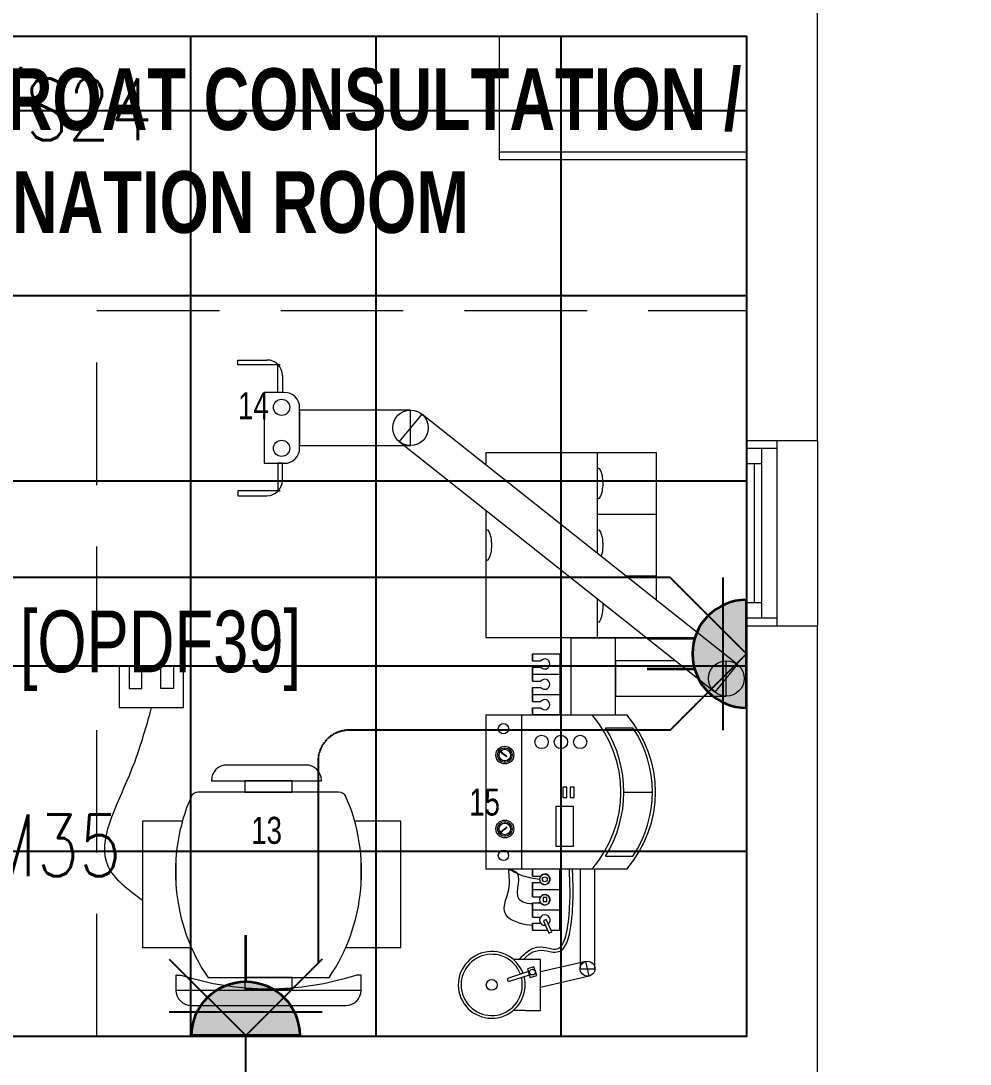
# Model space of a CAD drawing. Extents: x -178977 to 231842, y -29287 to 19916.
# Drawn here: x 46626 to 49701, y -9530 to -6150 of the extents above; entities that cross this region are included whole.
import ezdxf
from ezdxf import colors
from ezdxf.entities.mleader import LeaderData, LeaderLine
from ezdxf.enums import TextEntityAlignment as Align
from ezdxf.math import Vec2, Vec3

# ---------------------------------------------------------------- set-up
doc = ezdxf.new("R2010")
doc.units = 0
doc.header["$LTSCALE"] = 0.25
for name, pattern in [('01-First Floor-FUR$0$HIDDEN', [9.525, 6.35, -3.175]), ('DASHDOT', [25.4, 12.7, -6.35, 0, -6.35]), ('HIDDEN', [9.525, 6.35, -3.175])]:
    doc.linetypes.add(name, pattern=pattern)
for name, color, linetype, lineweight in [('01-First Floor-FUR$0$72_EGR_BASE_TEXT', 252, 'Continuous', 5), ('01-First Floor-FUR$0$72_EGR_EQP_TAG', 142, 'Continuous', 5), ('01-First Floor-FUR$0$Aluminum', 251, 'Continuous', 5), ('01-First Floor-FUR$0$LOADING', 253, 'Continuous', 5), ('01-First Floor-FUR$0$Proj', 251, 'Continuous', 5), ('01-First Floor-FUR$0$Walls', 251, 'Continuous', 5), ('E-LITE-CIRC', 6, 'Continuous', 25), ('E-LITE-CLNG-CNDT', 6, 'DASHDOT', 35), ('E-LITE-EXIT-NUMB', 6, 'Continuous', 25), ('E-POWR-FLOR-CNDT', 6, 'HIDDEN', 25), ('E-POWR-WALL @ 100', 4, 'Continuous', 35)]:
    doc.layers.add(name, color=color, linetype=linetype, lineweight=lineweight)
doc.layers.add('01-First Floor-FUR$0$FALSE CEILING', color=251, linetype='Continuous')
doc.styles.add('01-First Floor-FUR$0$X3G_ENTITY_257CFD', font='swisscl.ttf', dxfattribs={"height": 200})
doc.styles.add('01-First Floor-FUR$0$X3G_ENTITY_9EC9', font='swisscl.ttf', dxfattribs={"height": 0.2})
doc.styles.add('01-First Floor-FUR$0$X3G_ENTITY_9F38', font='swisscl.ttf', dxfattribs={"height": 0.2})
doc.styles.add('DC_SIMPLEX', font='SIMPLEX.shx', dxfattribs={"width": 0.7})

# ---------------------------------------------------------------- blocks, each defined once
blk = doc.blocks.new('01-First Floor-FUR$0$GF21027-P')
at = {"layer": '01-First Floor-FUR$0$LOADING'}
for p, q in [((0.4, 0.4), (-0.4, 0.4)), ((-0.4, 0.4), (-0.4, 0)), ((0.4, 0), (0.4, 0.4)), ((-0.4, 0.025), (0.4, 0.025)), ((-0.4, 0), (0.4, 0))]:
    blk.add_line(p, q, dxfattribs=at)
blk = doc.blocks.new('01-First Floor-FUR$0$ENT station')
at = {"layer": '01-First Floor-FUR$0$LOADING'}
for p, q in [((-664874.9, -398095.4), (-664874.9, -398080.1)), ((-664874.9, -398080.1), (-664780.5, -398080.1)), ((-664737.7, -398095.4), (-664874.9, -398095.4)), ((-664745, -398184.9), (-664745, -398095.4)), ((-664745, -398095.4), (-664737.7, -398095.4)), ((-664737.7, -398095.4), (-664737.7, -398095.4)), ((-664730.5, -398130.1), (-664730.5, -398184.9)), ((-664724.6, -398184.9), (-664789.5, -398184.9)), ((-664789.5, -398184.9), (-664789.5, -398414.8)), ((-664730.5, -398184.9), (-664745, -398184.9)), ((-664674.6, -398364.8), (-664674.6, -398234.9)), ((-664315.6, -398242.4), (-664674.6, -398242.4)), ((-664674.6, -398242.4), (-664674.6, -398357.3)), ((-664279.2, -398255.4), (-664352.1, -398344.2)), ((-664315.6, -398357.3), (-664315.6, -398242.4)), ((-663256.8, -399066.6), (-664279.2, -398255.4)), ((-664674.6, -398357.3), (-664315.6, -398357.3)), ((-664352.1, -398344.2), (-663328.2, -399156.7)), ((-664070.1, -398421.3), (-664070.1, -398379.7)), ((-664070.1, -398379.7), (-663520.1, -398379.7)), ((-663709.8, -398707.2), (-663709.8, -398379.7)), ((-663709.8, -398579.7), (-663709.8, -398379.7)), ((-663520.1, -398379.7), (-663520.1, -398857.7)), ((-664789.5, -398414.8), (-664724.6, -398414.8)), ((-664730.5, -398414.8), (-664745, -398414.8)), ((-664745, -398414.8), (-664745, -398504.2)), ((-664730.5, -398469.6), (-664730.5, -398414.8)), ((-664737.7, -398504.2), (-664874.9, -398504.2)), ((-664874.9, -398504.2), (-664874.9, -398519.6)), ((-664874.9, -398519.6), (-664780.5, -398519.6)), ((-664745, -398504.2), (-664737.7, -398504.2)), ((-664737.7, -398504.2), (-664737.7, -398504.2)), ((-664070.1, -398979.7), (-664070.1, -398568)), ((-663709.8, -398579.7), (-663520.1, -398579.7)), ((-663709.8, -398707.2), (-663709.8, -398579.7)), ((-663618.3, -398779.7), (-663520.1, -398779.7)), ((-663709.8, -398979.7), (-663709.8, -398853.9)), ((-663709.8, -398979.7), (-663709.8, -398853.9)), ((-663551.2, -398979.7), (-664070.1, -398979.7)), ((-663795.1, -399229.7), (-663795.1, -398979.7)), ((-663795.1, -398979.7), (-663551.2, -398979.7)), ((-663651.5, -399229.7), (-663651.5, -398979.7)), ((-663920.4, -399054.7), (-663920.4, -399031.7)), ((-663920.4, -399031.7), (-663831.4, -399031.7)), ((-663920.4, -399031.7), (-663920.4, -399054.7)), ((-663831.4, -399031.7), (-663831.4, -399229.7)), ((-665051.2, -399072.1), (-665259.2, -399072.1)), ((-665259.2, -399072.1), (-665259.2, -399205.7)), ((-665186.2, -399072.1), (-665227, -399072.1)), ((-665227, -399072.1), (-665227, -399143.9)), ((-665186.2, -399143.9), (-665186.2, -399072.1)), ((-665124.3, -399143.9), (-665124.3, -399072.1)), ((-665124.3, -399072.1), (-665083.4, -399072.1)), ((-665083.4, -399072.1), (-665083.4, -399143.9)), ((-665051.2, -399205.7), (-665051.2, -399072.1)), ((-663920.4, -399054.7), (-663893.3, -399054.7)), ((-663457.3, -399054.2), (-663651.5, -399054.2)), ((-663651.5, -399054.2), (-663651.5, -399169.1)), ((-663328.2, -399156.7), (-663256.8, -399066.6)), ((-663292.5, -399169.1), (-663292.5, -399054.2)), ((-663920.4, -399120.7), (-663920.4, -399074.7)), ((-663920.4, -399074.7), (-663920.4, -399097.7)), ((-663920.4, -399074.7), (-663893.3, -399074.7)), ((-663920.4, -399097.7), (-663831.4, -399097.7)), ((-663920.4, -399097.7), (-663920.4, -399120.7)), ((-663920.4, -399120.7), (-663893.3, -399120.7)), ((-663920.4, -399186.7), (-663920.4, -399140.7)), ((-663920.4, -399140.7), (-663920.4, -399163.7)), ((-663920.4, -399140.7), (-663893.3, -399140.7)), ((-665227, -399143.9), (-665186.2, -399143.9)), ((-665083.4, -399143.9), (-665124.3, -399143.9)), ((-663920.4, -399163.7), (-663831.4, -399163.7)), ((-663920.4, -399163.7), (-663920.4, -399186.7)), ((-663651.5, -399169.1), (-663292.5, -399169.1)), ((-665259.2, -399205.7), (-665051.2, -399205.7)), ((-663920.4, -399186.7), (-663893.3, -399186.7)), ((-663920.4, -399229.7), (-663920.4, -399206.7)), ((-663920.4, -399206.7), (-663920.4, -399229.7)), ((-663920.4, -399206.7), (-663893.3, -399206.7)), ((-664070.1, -399729.7), (-664070.1, -399229.7)), ((-664070.1, -399229.7), (-663615.1, -399229.7)), ((-663955.1, -399729.7), (-663955.1, -399229.7)), ((-663831.4, -399229.7), (-663920.4, -399229.7)), ((-663683.9, -399271.8), (-663595.5, -399271.8)), ((-664023.4, -399346.9), (-664027, -399343.4)), ((-664010, -399341.2), (-664010, -399336.2)), ((-664010, -399341.2), (-664010, -399336.2)), ((-663996.6, -399346.9), (-663993, -399343.4)), ((-664033.8, -399360.1), (-664028.8, -399360.1)), ((-664023.4, -399373.3), (-664027, -399376.8)), ((-664011, -399359.3), (-664023.9, -399348.5)), ((-664023.9, -399348.5), (-664019.4, -399350.3)), ((-664023.9, -399348.5), (-664021.3, -399352.7)), ((-664021.3, -399352.7), (-664011.1, -399359.4)), ((-664019.4, -399350.3), (-664010.9, -399359.2)), ((-664005.5, -399364.9), (-664009.2, -399361)), ((-664003.3, -399365.6), (-664009.1, -399360.9)), ((-664004.5, -399363.6), (-664009, -399360.7)), ((-664003.3, -399365.6), (-664005.5, -399364.9)), ((-664003.3, -399365.6), (-664004.5, -399363.6)), ((-663996.6, -399373.3), (-663993, -399376.8)), ((-663986.2, -399360.1), (-663991.2, -399360.1)), ((-664654.3, -399392.2), (-664910.6, -399392.2)), ((-664010, -399383.9), (-664010, -399378.9)), ((-664010, -399383.9), (-664010, -399378.9)), ((-664960.6, -399442.2), (-664960.6, -399443.2)), ((-664960.6, -399443.2), (-664604.3, -399443.2)), ((-664699, -399443.2), (-664852, -399443.2)), ((-664852, -399443.2), (-664852, -399480.1)), ((-664699, -399480.1), (-664699, -399443.2)), ((-664604.3, -399443.2), (-664604.3, -399442.2)), ((-663808.7, -399463.9), (-663821.9, -399463.9)), ((-663821.9, -399463.9), (-663821.9, -399497.1)), ((-663808.7, -399497.1), (-663808.7, -399463.9)), ((-663785.4, -399463.9), (-663798.7, -399463.9)), ((-663798.7, -399463.9), (-663798.7, -399497.1)), ((-663785.4, -399497.1), (-663785.4, -399463.9)), ((-664547.4, -399480.1), (-665003.6, -399480.1)), ((-664852, -399480.1), (-664699, -399480.1)), ((-663821.9, -399497.1), (-663808.7, -399497.1)), ((-663798.7, -399497.1), (-663785.4, -399497.1)), ((-663624.3, -399479.7), (-663532, -399479.7)), ((-663787.1, -399527.1), (-663845.2, -399527.1)), ((-663845.2, -399527.1), (-663845.2, -399655)), ((-663787.1, -399655), (-663787.1, -399527.1)), ((-665054.4, -399573.6), (-665183.3, -399573.6)), ((-665183.3, -399573.6), (-665183.3, -399983.4)), ((-664347, -399573.6), (-664496.7, -399573.6)), ((-664347, -399983.4), (-664347, -399573.6)), ((-664010, -399575.6), (-664010, -399580.6)), ((-664010, -399575.6), (-664010, -399580.6)), ((-664033.8, -399599.4), (-664028.8, -399599.4)), ((-664023.4, -399586.2), (-664027, -399582.7)), ((-664023.4, -399612.6), (-664027, -399616.1)), ((-664011, -399600.2), (-664023.9, -399611)), ((-664023.9, -399611), (-664021.3, -399606.8)), ((-664023.9, -399611), (-664019.4, -399609.2)), ((-664021.3, -399606.8), (-664011.1, -399600.1)), ((-664019.4, -399609.2), (-664010.9, -399600.3)), ((-664005.5, -399594.6), (-664009.2, -399598.5)), ((-664003.3, -399593.9), (-664009.1, -399598.6)), ((-664004.5, -399595.9), (-664009, -399598.8)), ((-664003.3, -399593.9), (-664005.5, -399594.6)), ((-664003.3, -399593.9), (-664004.5, -399595.9)), ((-663996.6, -399586.2), (-663993, -399582.7)), ((-663996.6, -399612.6), (-663993, -399616.1)), ((-663986.2, -399599.4), (-663991.2, -399599.4)), ((-664010, -399618.3), (-664010, -399623.3)), ((-664010, -399618.3), (-664010, -399623.3)), ((-663845.2, -399655), (-663787.1, -399655)), ((-665075.5, -399696.6), (-665075.5, -399780.1)), ((-664475.5, -399780.1), (-664475.5, -399696.6)), ((-663683.9, -399687.7), (-663595.5, -399687.7)), ((-663615.1, -399729.7), (-664070.1, -399729.7)), ((-663831.4, -399729.7), (-663920.4, -399729.7)), ((-663920.4, -399729.7), (-663920.4, -399752.7)), ((-663920.4, -399752.7), (-663920.4, -399729.7)), ((-663831.4, -399927.8), (-663831.4, -399729.7)), ((-663766.2, -399729.7), (-663766.2, -400052.2)), ((-663718.1, -400052.2), (-663718.1, -399729.7)), ((-663920.4, -399752.7), (-663893.3, -399752.7)), ((-663920.4, -399772.7), (-663920.4, -399818.8)), ((-663920.4, -399795.7), (-663920.4, -399772.7)), ((-663920.4, -399772.7), (-663893.3, -399772.7)), ((-663920.4, -399795.7), (-663831.4, -399795.7)), ((-663920.4, -399818.8), (-663920.4, -399795.7)), ((-663920.4, -399818.8), (-663893.3, -399818.8)), ((-663920.4, -399838.8), (-663920.4, -399884.8)), ((-663920.4, -399861.8), (-663920.4, -399838.8)), ((-663920.4, -399838.8), (-663893.3, -399838.8)), ((-663873.7, -399821.4), (-663885.8, -399821.4)), ((-663885.8, -399821.4), (-663885.8, -399834.6)), ((-663885.8, -399834.6), (-663873.7, -399834.6)), ((-663873.7, -399834.6), (-663873.7, -399821.4)), ((-663920.4, -399861.8), (-663831.4, -399861.8)), ((-663920.4, -399884.8), (-663920.4, -399861.8)), ((-663920.4, -399884.8), (-663893.3, -399884.8)), ((-663920.4, -399904.8), (-663920.4, -399927.8)), ((-663920.4, -399927.8), (-663920.4, -399904.8)), ((-663920.4, -399904.8), (-663893.3, -399904.8)), ((-663875.7, -399892.7), (-663885, -399896.8)), ((-663885, -399896.8), (-663867, -399936.9)), ((-663857.7, -399932.8), (-663875.7, -399892.7)), ((-663920.4, -399927.8), (-663871.1, -399927.8)), ((-663867, -399936.9), (-663857.7, -399932.8)), ((-663859.9, -399927.8), (-663831.4, -399927.8)), ((-665183.3, -399983.4), (-665025.7, -399983.4)), ((-664525.3, -399983.4), (-664347, -399983.4)), ((-663944.3, -400022), (-663982.7, -400022)), ((-663894.5, -400022), (-663944.3, -400022)), ((-663915.6, -400046.1), (-663936.6, -400052.9)), ((-663936.6, -400052.9), (-663927.6, -400080.7)), ((-663906.6, -400073.8), (-663915.6, -400046.1)), ((-663894.5, -400187.3), (-663894.5, -400022)), ((-663747.6, -400028.8), (-663894.5, -400062.7)), ((-663766.2, -400052.2), (-663718.1, -400052.2)), ((-663736.7, -400075.7), (-663747.6, -400028.8)), ((-665075.7, -400072.6), (-665075.7, -400121.3)), ((-665075.7, -400072.6), (-665059.7, -400072.6)), ((-664972.6, -400080.1), (-664578.4, -400080.1)), ((-664699, -400080.1), (-664852, -400080.1)), ((-664852, -400080.1), (-664852, -400117)), ((-664699, -400117), (-664699, -400080.1)), ((-664475.3, -400072.6), (-664491.3, -400072.6)), ((-664475.3, -400121.3), (-664475.3, -400072.6)), ((-663933.8, -400061.7), (-663998.1, -400082.6)), ((-663994.8, -400092.7), (-663930.5, -400071.9)), ((-663930.5, -400071.9), (-663933.8, -400061.7)), ((-663927.6, -400080.7), (-663906.6, -400073.8)), ((-663894.5, -400112.1), (-663736.7, -400075.7)), ((-664852, -400117), (-664699, -400117)), ((-665075.7, -400122), (-664475.3, -400122)), ((-665025.7, -400171.3), (-664525.3, -400171.3)), ((-663944.3, -400187.3), (-663982.7, -400187.3)), ((-663944.3, -400187.3), (-663894.5, -400187.3))]:
    blk.add_line(p, q, dxfattribs=at)
at = {"layer": '01-First Floor-FUR$0$LOADING', "color": 8, "linetype": '01-First Floor-FUR$0$HIDDEN', "ltscale": 250}
blk.add_lwpolyline([(-663227.3, -397919.4), (-663227.3, -400271.3), (-665331.2, -400271.3), (-665331.2, -397919.4)], close=True, dxfattribs=at)
at = {"layer": '01-First Floor-FUR$0$LOADING'}
for centre, radius in [((-664733.2, -398233.4), 26.3), ((-664315.6, -398299.8), 57.5), ((-664733.2, -398366.2), 26.3), ((-663292.5, -399111.7), 57.5), ((-664014.6, -399274.5), 16.6), ((-663890.8, -399317.5), 21.6), ((-663828.4, -399317.5), 21.6), ((-663765.9, -399317.5), 21.6), ((-664010, -399360.1), 28.8), ((-664010, -399360.1), 23.8), ((-664010, -399360.1), 18.8), ((-664010, -399360.1), 1.24), ((-664010, -399360.1), 1.24), ((-664010, -399599.4), 28.8), ((-664010, -399599.4), 23.8), ((-664010, -399599.4), 18.8), ((-664010, -399599.4), 1.24), ((-664010, -399599.4), 1.24), ((-664014.6, -399685), 16.6), ((-663880.4, -399762.7), 7.82), ((-663742.2, -400052.2), 24.1), ((-663742.2, -400052.2), 24.1), ((-664052.5, -400104.6), 17.5), ((-663920.6, -400063), 9.25)]:
    blk.add_circle(centre, radius, dxfattribs=at)
for centre, radius, start, end in [((-664780.5, -398130.1), 50, 0, 90), ((-664724.6, -398234.9), 50, 0, 90), ((-664724.6, -398364.8), 50, 270, 0), ((-664780.5, -398469.6), 50, 270, 0), ((-663880.4, -399064.7), 16.3, 217.727, 142.273), ((-663880.4, -399130.7), 16.3, 217.727, 142.273), ((-663880.4, -399196.7), 16.3, 217.727, 142.273), ((-664016.7, -399479.7), 382.4, 319.1751, 40.8249), ((-663904.4, -399479.7), 382.4, 319.1751, 40.8249), ((-664016.7, -399479.7), 392.4, 327.9999, 32.0001), ((-663904.4, -399479.7), 372.4, 326.0561, 33.9439), ((-664910.6, -399442.2), 50, 90, 180), ((-664654.3, -399442.2), 50, 0, 90), ((-664465.1, -399738.3), 611.8, 156.5793, 213.9579), ((-665003.6, -399505.1), 25, 90, 156.5793), ((-665085.9, -399738.3), 611.8, 326.0421, 23.4207), ((-664547.4, -399505.1), 25, 23.4207, 90), ((-663880.4, -399762.7), 17.2, 311.3679, 277.0514), ((-663880.4, -399762.7), 16.3, 217.727, 142.273), ((-663880.4, -399828.8), 17.2, 311.3679, 277.0514), ((-663880.4, -399828.8), 16.3, 217.727, 142.273), ((-663880.4, -399894.8), 17.2, 311.3679, 277.0514), ((-663880.4, -399894.8), 16.3, 217.727, 276.0827), ((-664052.5, -400104.6), 108.2, 20.2012, 14.5392), ((-664052.5, -400104.6), 99.2, 20.402, 14.2256), ((-664775.5, -399184.4), 932.5, 252.2567, 287.7433), ((-663996.4, -400087.7), 5.34, 107.9897, 287.9897), ((-665025.7, -400121.3), 50, 180, 270), ((-664525.3, -400121.3), 50, 270, 0)]:
    blk.add_arc(centre, radius, start, end, dxfattribs=at)
at = {"layer": '01-First Floor-FUR$0$LOADING', "extrusion": (0, 0, -1)}
for centre, start_param, end_param in [((-663709.8, -398479.7), 0, 3.141593), ((-664070.1, -398679.7), 0, 3.141593), ((-663709.8, -398679.7), 0, 2.380645), ((-663709.8, -398879.7), 1.314296, 3.141593)]:
    blk.add_ellipse(centre, major_axis=(0, 50.7), ratio=0.333332, start_param=start_param, end_param=end_param, dxfattribs=at)
at = {"layer": '01-First Floor-FUR$0$LOADING'}
for points, knots in [([(-665155.2, -399205.7), (-665174.9, -399277.4), (-665220.1, -399441.7), (-665365.7, -399697), (-665230.1, -399796.1), (-665183.3, -399830.3)], [0, 0, 0, 0, 0.2328437, 0.5330093, 0.6912014, 0.6912014, 0.6912014, 0.6912014]), ([(-663920.4, -399911.9), (-663945.4, -399911.6), (-664039.9, -399885.4), (-663987.1, -399801.2), (-663996.6, -399751.5), (-663997.1, -399729.7)], [0.0432729, 0.0432729, 0.0432729, 0.0432729, 0.1023316, 0.1931304, 0.2585477, 0.2585477, 0.2585477, 0.2585477]), ([(-663920.4, -399841.9), (-663931.1, -399842.1), (-663996.8, -399833.4), (-663940.9, -399746), (-663986.3, -399732.9), (-663997.1, -399729.7)], [0.0329912, 0.0329912, 0.0329912, 0.0329912, 0.0543483, 0.1505593, 0.180495, 0.180495, 0.180495, 0.180495]), ([(-663897.6, -399762.7), (-663915.5, -399760.2), (-663950.7, -399755.1), (-663981.8, -399738.1), (-663997.1, -399729.7)], [0, 0, 0, 0, 0.0539016, 0.1055574, 0.1055574, 0.1055574, 0.1055574]), ([(-663962.9, -400022), (-663952.1, -400009.9), (-663940.6, -399998.2), (-663898.1, -399972.5), (-663869.3, -399986.5), (-663833.8, -399990.9), (-663824.6, -399980.5), (-663808.5, -399937.5), (-663804.3, -399907.3), (-663796.9, -399818.3), (-663798.9, -399773.8), (-663800.7, -399730)], [0.048018, 0.048018, 0.048018, 0.048018, 0.0744053, 0.0744053, 0.1474121, 0.1474121, 0.2165982, 0.2165982, 0.2857843, 0.2857843, 0.4321683, 0.4321683, 0.4321683, 0.4321683]), ([(-663949.3, -400022), (-663947, -400019.5), (-663944.6, -400017.1), (-663913.4, -399986.1), (-663887.9, -399991), (-663849.3, -399999.9), (-663833.3, -399999.7), (-663811.9, -399978), (-663805.4, -399960.6), (-663792.8, -399906.6), (-663790.4, -399866.5), (-663788.2, -399802.2), (-663788.9, -399774.8), (-663790.2, -399742.1), (-663790.5, -399735.8), (-663790.7, -399729.5)], [0.0525518, 0.0525518, 0.0525518, 0.0525518, 0.0586331, 0.0586331, 0.1331523, 0.1331523, 0.1849884, 0.1849884, 0.2368244, 0.2368244, 0.3240068, 0.3240068, 0.4111891, 0.4111891, 0.4321683, 0.4321683, 0.4321683, 0.4321683])]:
    blk.add_open_spline(points, degree=3, knots=knots, dxfattribs=at)
for points in [[(-663896.3, -399835.4), (-663897.2, -399836.7), (-663898.8, -399837.8), (-663901.1, -399838.8)], [(-663895.5, -399903), (-663895.6, -399903.6), (-663895.8, -399904.2), (-663896.1, -399904.8)]]:
    blk.add_open_spline(points, degree=3, dxfattribs=at)
blk = doc.blocks.new('01-First Floor-FUR')
at = {"layer": '01-First Floor-FUR$0$Aluminum'}
for p, q in [((48976, -8110), (48976, -7510)), ((49076, -7535), (48976, -7535)), ((49026, -8085), (49026, -7535)), ((49076, -8110), (49076, -7510)), ((49026, -7585), (48976, -7585)), ((49001, -7585), (49001, -8035)), ((49026, -8035), (48976, -8035)), ((49076, -8085), (48976, -8085))]:
    blk.add_line(p, q, dxfattribs=at)
at = {"layer": '01-First Floor-FUR$0$FALSE CEILING', "linetype": 'Continuous'}
for p, q in [((47176, -9440), (47176, -6200)), ((47776, -9440), (47776, -6200)), ((48376, -9440), (48376, -6200)), ((44776, -6440), (48976, -6440)), ((44776, -7040), (48976, -7040)), ((44776, -7640), (48976, -7640)), ((44776, -8240), (48976, -8240)), ((44776, -8840), (48976, -8840))]:
    blk.add_line(p, q, dxfattribs=at)
at = {"layer": '01-First Floor-FUR$0$FALSE CEILING'}
blk.add_lwpolyline([(44776, -6200), (48976, -6200), (48976, -9440), (44776, -9440)], close=True, dxfattribs=at)
at = {"layer": '01-First Floor-FUR$0$Proj', "linetype": '01-First Floor-FUR$0$HIDDEN'}
blk.add_line((49206, -7510), (49206, -8110), dxfattribs=at)
at = {"layer": '01-First Floor-FUR$0$Walls'}
for p, q in [((49206, -7510), (49206, -5553.4)), ((48976, -6200), (44776, -6200)), ((48976, -7510), (48976, -6200)), ((48976, -7510), (49206, -7510)), ((48976, -9440), (48976, -8110)), ((48976, -8110), (49206, -8110)), ((49206, -10060), (49206, -8110)), ((48976, -9440), (44776, -9440))]:
    blk.add_line(p, q, dxfattribs=at)
at = {"layer": '01-First Floor-FUR$0$LOADING', "color": 1, "xscale": -1000, "yscale": 1000, "zscale": 1000, "rotation": 359.9999999790884}
blk.add_blockref('01-First Floor-FUR$0$GF21027-P', (48576, -6600, -0.1), dxfattribs=at)
at = {"layer": '01-First Floor-FUR$0$LOADING'}
blk.add_blockref('01-First Floor-FUR$0$ENT station', (712203.3, 390831.3, -0.1), dxfattribs=at)
at = {"layer": '01-First Floor-FUR$0$72_EGR_BASE_TEXT', "insert": (47012.4, -6303.6, -0.1), "char_height": 200, "width": 4223.97, "attachment_point": 2, "style": '01-First Floor-FUR$0$X3G_ENTITY_9EC9'}
blk.add_mtext('{\\fSwis721 LtCn BT|b1|i0|c0|p34;EAR, NOSE, THROAT CONSULTATION / EXAMINATION ROOM}', dxfattribs=at)
at = {"layer": '01-First Floor-FUR$0$72_EGR_BASE_TEXT', "insert": (47077.7, -8060.5, 0), "char_height": 200, "attachment_point": 2, "style": '01-First Floor-FUR$0$X3G_ENTITY_9F38'}
blk.add_mtext('[OPDF39]', dxfattribs=at)
at = {"layer": '01-First Floor-FUR$0$72_EGR_EQP_TAG', "char_height": 87.47, "attachment_point": 2, "style": '01-First Floor-FUR$0$X3G_ENTITY_257CFD'}
for s, insert in [('14', (47378.6, -7353.1, -0.1)), ('15', (48127.7, -8637.2, -0.1)), ('13', (47421.5, -8728.8, -0.1))]:
    blk.add_mtext(s, dxfattribs=dict(at, insert=insert))
blk = doc.blocks.new('*U150')
h = blk.add_hatch(color=253)
edge = h.paths.add_edge_path()
edge.add_line((-1.75, 0), (1.75, 0))
edge.add_arc((0, 0), 1.75, 180, 360, ccw=False)
for p, q in [((-0.5, -1.677), (-0.5, -3.211)), ((0.5, -1.677), (0.5, -3.211))]:
    blk.add_line(p, q)
blk.add_lwpolyline([(-1.75, 0, 1), (1.75, 0)], format="xyb", close=True)
at = {"layer": 'Defpoints'}
for p, q in [((-2.475, -2.475), (0, 0)), ((2.475, -2.475), (0, 0)), ((2.475, -0.758), (-2.475, -0.758))]:
    blk.add_line(p, q, dxfattribs=at)
at = {"layer": 'E-LITE-EXIT-NUMB', "style": 'DC_SIMPLEX', "width": 0.7, "flags": 8}
blk.add_attdef('TYPE', text='', height=2, rotation=360, dxfattribs=at).set_placement((-2.682, 5.238), align=Align.RIGHT)
blk.add_attdef('CIRCUIT', (2.682, 5.238), '', height=2, rotation=360, dxfattribs=at)
blk = doc.blocks.new('*U147')
h = blk.add_hatch(color=253)
edge = h.paths.add_edge_path()
edge.add_line((-1.75, 0), (1.75, 0))
edge.add_arc((0, 0), 1.75, 180, 360, ccw=False)
blk.add_line((0, -1.75), (0, -3.25))
blk.add_lwpolyline([(-1.75, 0, 1), (1.75, 0)], format="xyb", close=True)
at = {"layer": 'Defpoints'}
for p, q in [((-2.475, -2.475), (0, 0)), ((2.475, -2.475), (0, 0)), ((2.475, -0.758), (-2.475, -0.758))]:
    blk.add_line(p, q, dxfattribs=at)
at = {"layer": 'E-LITE-EXIT-NUMB', "style": 'DC_SIMPLEX', "width": 0.7, "flags": 8}
blk.add_attdef('TYPE', text='', height=2, rotation=360, dxfattribs=at).set_placement((-2.682, 5.238), align=Align.RIGHT)
blk.add_attdef('CIRCUIT', (2.682, 5.238), '', height=2, rotation=360, dxfattribs=at)
blk = doc.blocks.new('ARR0W')
at = {"color": 45}
blk.add_ellipse((0, 0), major_axis=(0.4, 0), ratio=0.4, dxfattribs=at)
at = {"color": 45, "ltscale": 0.5}
blk.add_solid([(-1.4, 0.167), (-0.4, 0), (-1.4, -0.167)], dxfattribs=at)

msp = doc.modelspace()

# ---------------------------------------------------------------- linework, layer by layer
at = {"layer": 'E-POWR-FLOR-CNDT'}
for points in [[(48852.3, -8076.9), (48728.5, -7953.2), (45123.5, -7953.2, -0.414214), (45023.5, -7853.2), (45023.5, -7286.7), (44899.7, -7162.9)], [(48838.9, -8337.8), (48728.5, -8448.2), (47688.3, -8448.2, 0.414214), (47588.3, -8548.2), (47588.3, -9203.2), (47477.6, -9313.9)], [(44899.7, -10963.9), (45023.5, -10840.1), (47253.9, -10840.1, 0.414214), (47353.9, -10740.1), (47353.9, -9437.6)]]:
    msp.add_lwpolyline(points, format="xyb", dxfattribs=at)

# ---------------------------------------------------------------- block references
at = {"layer": 'E-LITE-CLNG-CNDT'}
msp.add_blockref('01-First Floor-FUR', (0, 0), dxfattribs=at)
at = {"layer": 'E-POWR-WALL @ 100', "yscale": 100, "zscale": 100}
for name, p, xscale, rotation in [('*U150', (48976, -8200.7), 100, 270), ('*U147', (47353.9, -9437.6), -100, 180)]:
    msp.add_blockref(name, p, dxfattribs=dict(at, xscale=xscale, rotation=rotation))

# ---------------------------------------------------------------- leaders
at = {"layer": 'E-LITE-CIRC'}
ml = msp.add_multileader_mtext('Standard', dxfattribs=at)
ml.set_content('{\\Fdc_el_romans|c0;\\W0.8;TO\\Fromans|c0; \\Fsimplex|c0;UPP-F1/S24}', color=256, style='DC_SIMPLEX')
ml.set_leader_properties()
ml.set_arrow_properties(name='ARR0W')
ml.build(insert=Vec2(0, 0))
ml.multileader.update_dxf_attribs({"dogleg_length": 200, "arrow_head_size": 140, "scale": 100})
ctx = ml.context
ctx.base_point, ctx.scale, ctx.char_height, ctx.arrow_head_size, ctx.landing_gap_size, ctx.plane_origin, ctx.plane_x_axis, ctx.plane_y_axis = Vec3(45065.3, -6470.1, 0), 100, 200, 140, 140, Vec3(61787.7, -13615.6, 0), Vec3(1, 0.000001, 0), Vec3(-0.000001, 1, 0)
notes = []
notes.append((ctx, [(0, (1, 1, 0), (44956.5, -6470.1, 0), (1, 0.000001, 0), 108.8, [(0, [(44722.5, -7039.2, 0)], 0, [])])]))
ctx.mtext.insert, ctx.mtext.text_direction, ctx.mtext.rotation, ctx.mtext.flow_direction = Vec3(45205.3, -6336.8, 0), Vec3(1, 0.000001, 0), 0.000001, 5
ml = msp.add_multileader_mtext('Standard', dxfattribs=at)
ml.set_content('{\\Fdc_el_romans|c0;\\W0.8;TO\\Fromans|c0; \\Fsimplex|c0;PP-\\Fdc_el_romans|c0;F1\\Fsimplex|c0;/M35}', color=256, style='DC_SIMPLEX')
ml.set_leader_properties()
ml.set_arrow_properties(name='ARR0W')
ml.build(insert=Vec2(0, 0))
ml.multileader.update_dxf_attribs({"dogleg_length": 200, "arrow_head_size": 140, "scale": 100})
ctx = ml.context
ctx.base_point, ctx.scale, ctx.char_height, ctx.arrow_head_size, ctx.landing_gap_size, ctx.plane_origin, ctx.plane_x_axis, ctx.plane_y_axis = Vec3(45098.6, -8854.7), 100, 200, 140, 140, Vec3(57218.8, -13698.4), Vec3(1, 0.000001, 0), Vec3(-0.000001, 1, 0)
notes.append((ctx, [(0, (1, 1, 0), (44989.8, -8854.7), (1, 0.000001, 0), 108.8, [(0, [(44701, -8210.5)], 0, [])])]))
ctx.mtext.insert, ctx.mtext.text_direction, ctx.mtext.rotation, ctx.mtext.flow_direction = Vec3(45238.6, -8721.3), Vec3(1, 0.000001, 0), 0.000001, 5
ml = msp.add_multileader_mtext('Standard', dxfattribs=at)
ml.set_content('{\\Fdc_el_romans|c0;\\W0.8;TO\\Fromans|c0; \\Fsimplex|c0;PP-\\Fdc_el_romans|c0;F1\\Fsimplex|c0;/M24}', color=256, style='DC_SIMPLEX')
ml.set_leader_properties()
ml.set_arrow_properties(name='ARR0W')
ml.build(insert=Vec2(0, 0))
ml.multileader.update_dxf_attribs({"dogleg_length": 200, "arrow_head_size": 140, "scale": 100})
ctx = ml.context
ctx.base_point, ctx.scale, ctx.char_height, ctx.arrow_head_size, ctx.landing_gap_size, ctx.plane_origin, ctx.plane_x_axis, ctx.plane_y_axis = Vec3(23065.5, -9565.8, 0), 100, 200, 140, 140, Vec3(34637.9, -15185.5, 0), Vec3(1, 0.000001, 0), Vec3(-0.000001, 1, 0)
notes.append((ctx, [(0, (1, 1, 0), (22956.7, -9565.8, 0), (1, 0.000001, 0), 108.8, [(0, [(22294.3, -8975, 0)], 0, [])])]))
ctx.mtext.insert, ctx.mtext.text_direction, ctx.mtext.rotation, ctx.mtext.width, ctx.mtext.flow_direction = Vec3(23205.5, -9432.5, 0), Vec3(1, 0.000001, 0), 0.000001, 2086.364, 5
for ctx, leaders in notes:
    for number, flags, end, landing, length, lines in leaders:
        leader = LeaderData()
        leader.index, (leader.has_last_leader_line, leader.has_dogleg_vector, leader.attachment_direction) = number, flags
        leader.last_leader_point, leader.dogleg_vector, leader.dogleg_length = Vec3(end), Vec3(landing), length
        for number, points, colour, breaks in lines:
            line = LeaderLine()
            line.index, line.vertices, line.color, line.breaks = number, Vec3.list(points), colors.encode_raw_color(colour), breaks
            leader.lines.append(line)
        ctx.leaders.append(leader)

doc.saveas('drawing.dxf')
